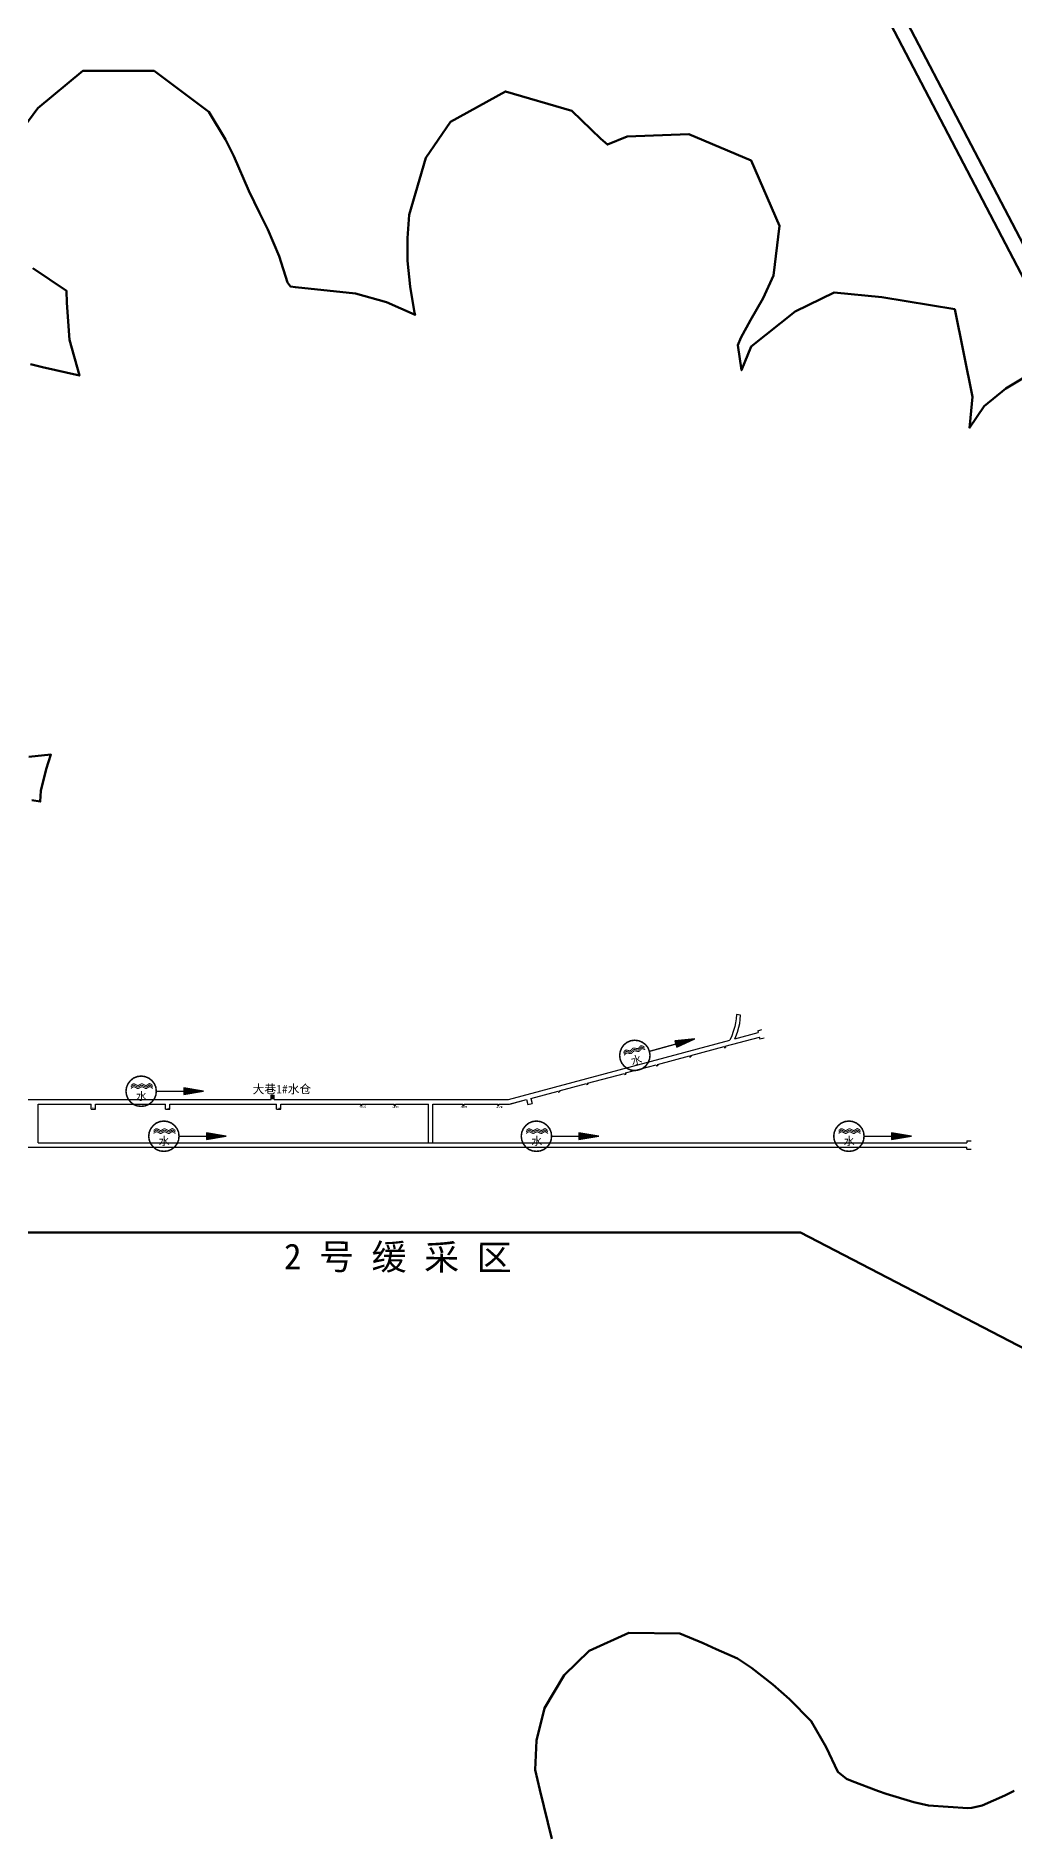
# Model space of a CAD drawing. Header units: millimetres. Extents: x 37468544 to 37497214, y 4323540 to 4346451.
# Drawn here: x 37478681 to 37479822, y 4342068 to 4344167 of the extents above; entities that cross this region are included whole.
import ezdxf

# ---------------------------------------------------------------- set-up
doc = ezdxf.new("R2010")
doc.units = ezdxf.units.MM
for name, color, linetype, lineweight in [('0-52煤缓采区范围', 150, 'Continuous', 30), ('0-井田边界', 7, 'Continuous', 9), ('2-52煤巷道', 150, 'Continuous', 30), ('3-水仓', 4, 'Continuous', 30)]:
    doc.layers.add(name, color=color, linetype=linetype, lineweight=lineweight)
doc.layers.add('避灾路线图', color=7, linetype='Continuous')
doc.styles.get("Standard").update_dxf_attribs({"font": 'simhei.ttf'})
doc.styles.add('宋体', font='simsun.ttc', dxfattribs={"width": 0.65})
doc.linetypes.add('井田边界线', pattern='A,20,-4.5,[1,井田边界线,S=1,R=0,X=0,Y=0],-4.5,20', length=49)

# ---------------------------------------------------------------- blocks, each defined once
blk = doc.blocks.new('333')
at = {"layer": '避灾路线图'}
blk.add_hatch(color=7, dxfattribs=at).paths.add_polyline_path([(29, -1.3), (29, -6.1), (43.5, -3.7)])
at = {"color": 4, "linetype": 'Continuous', "true_color": 0x00ffff}
for points, const_width in [([(9, -3.7), (8.7, -0.8), (7.6, 1.8), (5.8, 4.1), (3.5, 5.9), (0.8, 7), (-2, 7.4), (-4.9, 7), (-7.6, 5.9), (-9.8, 4.1), (-11.6, 1.8), (-12.7, -0.8), (-13.1, -3.7), (-12.7, -6.5), (-11.6, -9.2), (-9.8, -11.5), (-7.6, -13.3), (-4.9, -14.4), (-2, -14.7), (0.8, -14.4), (3.5, -13.3), (5.8, -11.5), (7.6, -9.2), (8.7, -6.5), (9, -3.7)], 1.11), ([(-9.5, 0.5), (-9, 0.9), (-8.7, 1.1), (-8.5, 1.3), (-8.3, 1.4), (-8.2, 1.5), (-8.1, 1.5), (-8, 1.6), (-7.9, 1.6), (-7.9, 1.7), (-7.8, 1.7), (-7.7, 1.7), (-7.7, 1.7), (-7.6, 1.8), (-7.6, 1.8), (-7.5, 1.8), (-7.5, 1.8), (-7.5, 1.8), (-7.4, 1.8), (-7.3, 1.8), (-7.3, 1.8), (-7.2, 1.8), (-7.2, 1.8), (-7.1, 1.8), (-7.1, 1.7), (-7, 1.7), (-6.9, 1.7), (-6.7, 1.6), (-6.5, 1.5), (-6.3, 1.4), (-5.9, 1.2), (-5.5, 1), (-5.3, 0.9), (-5.2, 0.8), (-5.1, 0.7), (-5, 0.7), (-4.9, 0.6), (-4.8, 0.6), (-4.7, 0.6), (-4.7, 0.6), (-4.6, 0.6), (-4.6, 0.5), (-4.4, 0.5), (-4.4, 0.5), (-4.3, 0.5), (-4.3, 0.5), (-4.3, 0.5), (-4.2, 0.5), (-4.2, 0.6), (-4.1, 0.6), (-4, 0.6), (-4, 0.6), (-3.9, 0.7), (-3.7, 0.7), (-3.5, 0.8), (-3.4, 0.9), (-2.7, 1.3), (-2.5, 1.4), (-2.3, 1.5), (-2.2, 1.6), (-2.2, 1.6), (-2.1, 1.6), (-2, 1.7), (-1.9, 1.7), (-1.9, 1.7), (-1.9, 1.7), (-1.8, 1.7), (-1.8, 1.7), (-1.7, 1.7), (-1.7, 1.7), (-1.6, 1.7), (-1.6, 1.7), (-1.5, 1.7), (-1.5, 1.7), (-1.4, 1.7), (-1.4, 1.7), (-1.3, 1.7), (-1.2, 1.7), (-1.1, 1.6), (-1, 1.6), (-0.8, 1.5), (-0.6, 1.4), (-0.4, 1.3), (0, 1.1), (0.4, 0.9), (0.6, 0.8), (0.8, 0.7), (0.9, 0.7), (1, 0.6), (1.1, 0.6), (1.2, 0.6), (1.2, 0.6), (1.3, 0.6), (1.3, 0.5), (1.4, 0.5), (1.4, 0.5), (1.5, 0.5), (1.6, 0.5), (1.6, 0.5), (1.7, 0.5), (1.7, 0.5), (1.7, 0.5), (1.8, 0.6), (1.8, 0.6), (1.9, 0.6), (2, 0.6), (2, 0.7), (2.1, 0.7), (2.3, 0.8), (2.4, 0.9), (2.6, 1), (2.9, 1.2), (3.2, 1.4), (3.4, 1.6), (3.6, 1.6), (3.6, 1.7), (3.7, 1.7), (3.8, 1.8), (3.9, 1.8), (3.9, 1.8), (4, 1.8), (4, 1.8), (4, 1.8), (4.1, 1.9), (4.2, 1.9), (4.3, 1.9), (4.3, 1.9), (4.3, 1.9), (4.4, 1.8), (4.4, 1.8), (4.5, 1.8), (4.5, 1.8), (4.6, 1.8), (4.7, 1.7), (4.7, 1.7), (4.9, 1.6), (5, 1.5), (5.3, 1.4), (5.5, 1.2), (5.8, 0.9), (6.4, 0.5)], 0.664), ([(-9.5, -0.6), (-9, -0.2), (-8.7, 0), (-8.5, 0.2), (-8.3, 0.3), (-8.2, 0.4), (-8.1, 0.4), (-8, 0.5), (-7.9, 0.5), (-7.9, 0.5), (-7.8, 0.6), (-7.7, 0.6), (-7.7, 0.6), (-7.6, 0.7), (-7.6, 0.7), (-7.5, 0.7), (-7.5, 0.7), (-7.5, 0.7), (-7.4, 0.7), (-7.3, 0.7), (-7.3, 0.7), (-7.2, 0.7), (-7.2, 0.7), (-7.1, 0.7), (-7.1, 0.6), (-7, 0.6), (-6.9, 0.6), (-6.7, 0.5), (-6.5, 0.4), (-6.3, 0.3), (-5.9, 0.1), (-5.5, -0.1), (-5.3, -0.3), (-5.2, -0.3), (-5.1, -0.4), (-5, -0.4), (-4.9, -0.5), (-4.8, -0.5), (-4.7, -0.5), (-4.7, -0.5), (-4.6, -0.6), (-4.6, -0.6), (-4.4, -0.6), (-4.4, -0.6), (-4.3, -0.6), (-4.3, -0.6), (-4.3, -0.6), (-4.2, -0.6), (-4.2, -0.6), (-4.1, -0.5), (-4, -0.5), (-4, -0.5), (-3.9, -0.4), (-3.7, -0.4), (-3.5, -0.3), (-3.4, -0.2), (-2.7, 0.2), (-2.5, 0.3), (-2.3, 0.4), (-2.2, 0.4), (-2.2, 0.5), (-2.1, 0.5), (-2, 0.6), (-1.9, 0.6), (-1.9, 0.6), (-1.9, 0.6), (-1.8, 0.6), (-1.8, 0.6), (-1.7, 0.6), (-1.7, 0.6), (-1.6, 0.6), (-1.6, 0.6), (-1.5, 0.6), (-1.5, 0.6), (-1.4, 0.6), (-1.4, 0.6), (-1.3, 0.6), (-1.2, 0.6), (-1.1, 0.5), (-1, 0.5), (-0.8, 0.4), (-0.6, 0.3), (-0.4, 0.2), (0, 0), (0.4, -0.2), (0.6, -0.3), (0.8, -0.4), (0.9, -0.4), (1, -0.5), (1.1, -0.5), (1.2, -0.5), (1.2, -0.5), (1.3, -0.6), (1.3, -0.6), (1.4, -0.6), (1.4, -0.6), (1.5, -0.6), (1.6, -0.6), (1.6, -0.6), (1.7, -0.6), (1.7, -0.6), (1.7, -0.6), (1.8, -0.5), (1.8, -0.5), (1.9, -0.5), (2, -0.5), (2, -0.4), (2.1, -0.4), (2.3, -0.3), (2.4, -0.2), (2.6, -0.1), (2.9, 0.1), (3.2, 0.3), (3.4, 0.4), (3.6, 0.5), (3.6, 0.6), (3.7, 0.6), (3.8, 0.7), (3.9, 0.7), (3.9, 0.7), (4, 0.7), (4, 0.7), (4, 0.7), (4.1, 0.8), (4.2, 0.8), (4.3, 0.8), (4.3, 0.8), (4.3, 0.7), (4.4, 0.7), (4.4, 0.7), (4.5, 0.7), (4.5, 0.7), (4.6, 0.7), (4.7, 0.6), (4.7, 0.6), (4.9, 0.5), (5, 0.4), (5.3, 0.3), (5.5, 0), (5.8, -0.2), (6.4, -0.6)], 0.664), ([(-9.5, -1.7), (-9, -1.3), (-8.7, -1.1), (-8.5, -0.9), (-8.3, -0.8), (-8.2, -0.7), (-8.1, -0.7), (-8, -0.6), (-7.9, -0.6), (-7.9, -0.6), (-7.8, -0.5), (-7.7, -0.5), (-7.7, -0.5), (-7.6, -0.4), (-7.6, -0.4), (-7.5, -0.4), (-7.5, -0.4), (-7.5, -0.4), (-7.4, -0.4), (-7.3, -0.4), (-7.3, -0.4), (-7.2, -0.4), (-7.2, -0.4), (-7.1, -0.4), (-7.1, -0.5), (-7, -0.5), (-6.9, -0.5), (-6.7, -0.6), (-6.5, -0.7), (-6.3, -0.8), (-5.9, -1), (-5.5, -1.3), (-5.3, -1.4), (-5.2, -1.5), (-5.1, -1.5), (-5, -1.5), (-4.9, -1.6), (-4.8, -1.6), (-4.7, -1.6), (-4.7, -1.6), (-4.6, -1.7), (-4.6, -1.7), (-4.4, -1.7), (-4.4, -1.7), (-4.3, -1.7), (-4.3, -1.7), (-4.3, -1.7), (-4.2, -1.7), (-4.2, -1.7), (-4.1, -1.6), (-4, -1.6), (-4, -1.6), (-3.9, -1.6), (-3.7, -1.5), (-3.5, -1.4), (-3.4, -1.3), (-2.7, -0.9), (-2.5, -0.8), (-2.3, -0.7), (-2.2, -0.7), (-2.2, -0.6), (-2.1, -0.6), (-2, -0.6), (-1.9, -0.5), (-1.9, -0.5), (-1.9, -0.5), (-1.8, -0.5), (-1.8, -0.5), (-1.7, -0.5), (-1.7, -0.5), (-1.6, -0.5), (-1.6, -0.5), (-1.5, -0.5), (-1.5, -0.5), (-1.4, -0.5), (-1.4, -0.5), (-1.3, -0.5), (-1.2, -0.5), (-1.1, -0.6), (-1, -0.6), (-0.8, -0.7), (-0.6, -0.8), (-0.4, -0.9), (0, -1.1), (0.4, -1.3), (0.6, -1.4), (0.8, -1.5), (0.9, -1.5), (1, -1.6), (1.1, -1.6), (1.2, -1.6), (1.2, -1.6), (1.3, -1.7), (1.3, -1.7), (1.4, -1.7), (1.4, -1.7), (1.5, -1.7), (1.6, -1.7), (1.6, -1.7), (1.7, -1.7), (1.7, -1.7), (1.7, -1.7), (1.8, -1.7), (1.8, -1.6), (1.9, -1.6), (2, -1.6), (2, -1.5), (2.1, -1.5), (2.3, -1.4), (2.4, -1.3), (2.6, -1.2), (2.9, -1), (3.2, -0.8), (3.4, -0.7), (3.6, -0.6), (3.6, -0.5), (3.7, -0.5), (3.8, -0.4), (3.9, -0.4), (3.9, -0.4), (4, -0.4), (4, -0.4), (4, -0.4), (4.1, -0.3), (4.2, -0.3), (4.3, -0.3), (4.3, -0.4), (4.3, -0.4), (4.4, -0.4), (4.4, -0.4), (4.5, -0.4), (4.5, -0.4), (4.6, -0.4), (4.7, -0.5), (4.7, -0.5), (4.9, -0.6), (5, -0.7), (5.3, -0.9), (5.5, -1.1), (5.8, -1.3), (6.4, -1.7)], 0.664)]:
    blk.add_lwpolyline(points, dxfattribs=dict(at, const_width=const_width))
at = {"layer": '避灾路线图', "color": 7, "linetype": 'Continuous', "const_width": 0.972}
blk.add_lwpolyline([(9, -3.7), (29, -3.7)], dxfattribs=at)
at = {"layer": '避灾路线图', "color": 7, "linetype": 'Continuous'}
blk.add_lwpolyline([(29, -1.3), (29, -6.1), (43.5, -3.7), (29, -1.3)], dxfattribs=at)
at = {"layer": '避灾路线图', "color": 7, "linetype": 'ByBlock', "lineweight": -3, "insert": (-5.8, -4.4), "char_height": 5.838, "width": 19.599, "attachment_point": 1}
blk.add_mtext('{\\fSimSun|b1|i0|c134|p2;\\C4;水}', dxfattribs=at)

msp = doc.modelspace()

# ---------------------------------------------------------------- linework, layer by layer
at = {"layer": '0-52煤缓采区范围', "color": 2, "lineweight": 50, "ltscale": 5, "flags": 128}
for points in [[(37479883.5, 4343788.1), (37479029.1, 4345422.4)], [(37478659.7, 4344052.1), (37478682.6, 4344083.4), (37478735.3, 4344126.8), (37478818.3, 4344126.8), (37478882.4, 4344078.9), (37478901.7, 4344046.5), (37478911.3, 4344027.2), (37478928.9, 4343986.6), (37478941.2, 4343961.2), (37478951, 4343941.8), (37478964.4, 4343910.4), (37478974.1, 4343879.8), (37478977.6, 4343875.1), (37478983.3, 4343874.2), (37479053.5, 4343866.9), (37479089.5, 4343857), (37479122.9, 4343842), (37479122.3, 4343844.4), (37479117.1, 4343875.3), (37479114, 4343904.9), (37479113.9, 4343931.7), (37479116, 4343958.6), (37479135.3, 4344025.3), (37479164, 4344067.3), (37479228.3, 4344102.8), (37479305.8, 4344080.2), (37479339.6, 4344047.3), (37479347.2, 4344040.7), (37479370.3, 4344050.3), (37479442.1, 4344052.9), (37479515.1, 4344022.1), (37479548, 4343946), (37479541.1, 4343887.9), (37479529.1, 4343861.3), (37479514.2, 4343835.8), (37479502.8, 4343815.1), (37479499.3, 4343806.7), (37479503.8, 4343777.3), (37479515.2, 4343805.1), (37479566.2, 4343846.1), (37479611.7, 4343868.3), (37479667.3, 4343862.8), (37479752.6, 4343848.6), (37479773.3, 4343746.5), (37479770.2, 4343713.5), (37479769.7, 4343710.3), (37479786.9, 4343735.3), (37479812, 4343756.1), (37479845.1, 4343775.8)], [(37478674, 4343784.4), (37478688.1, 4343780.9), (37478731.3, 4343771.2), (37478719.5, 4343812.7), (37478716.5, 4343856), (37478716, 4343870.1), (37478676.8, 4343896.5)], [(37478675.8, 4343275.8), (37478685.5, 4343274.1), (37478686.3, 4343286.4), (37478692.5, 4343311.7), (37478698, 4343328.8), (37478672, 4343326.2)], [(37480150.9, 4342470.7), (37479572.7, 4342771.2), (37478632, 4342771.2)], [(37479282.4, 4342063.4), (37479268.5, 4342120.6), (37479262.8, 4342144.2), (37479264.5, 4342178.3), (37479273.9, 4342216.2), (37479296.8, 4342254.6), (37479325.9, 4342283.1), (37479372.4, 4342303.8), (37479431.9, 4342303.4), (37479458.9, 4342291.8), (37479474.3, 4342285), (37479498.9, 4342274.2), (37479515.5, 4342263.3), (37479540.4, 4342243.7), (37479559.6, 4342226.4), (37479585.1, 4342200.9), (37479602.5, 4342170.7), (37479616.1, 4342141.9), (37479626.3, 4342133.8), (37479633, 4342130.7), (37479663.6, 4342119.2), (37479672.7, 4342116), (37479704.7, 4342106.4), (37479722.1, 4342102.6), (37479767.8, 4342099.3), (37479772.5, 4342099.7), (37479784.6, 4342102.3), (37479811.1, 4342114.2), (37479821.9, 4342119.6)]]:
    msp.add_lwpolyline(points, dxfattribs=at)
at = {"layer": '0-井田边界', "linetype": '井田边界线', "lineweight": 100, "ltscale": 10}
msp.add_lwpolyline([(37468589, 4346089), (37472502.4, 4346128.8), (37476000, 4346110), (37478955, 4345602), (37482200, 4339400), (37470440, 4339380), (37470545, 4338007.3)], dxfattribs=at)
at = {"layer": '2-52煤巷道', "color": 30, "lineweight": 30}
for p, q in [((37479522.6, 4343006.6), (37479527.4, 4343007.9)), ((37479522.6, 4343006.6), (37479523.2, 4343004.4)), ((37479483.5, 4342988.1), (37479483.8, 4342986.7)), ((37479483.8, 4342986.7), (37479485.2, 4342987.1)), ((37479484.8, 4342988.5), (37479485.2, 4342987.1)), ((37479524.5, 4342999.4), (37479525.2, 4342997)), ((37479525.2, 4342997), (37479530, 4342998.2)), ((37479404.3, 4342966.9), (37479404.6, 4342965.5)), ((37479404.6, 4342965.5), (37479406, 4342965.9)), ((37479405.6, 4342967.3), (37479406, 4342965.9)), ((37479443.1, 4342977.3), (37479443.5, 4342975.9)), ((37479443.5, 4342975.9), (37479444.8, 4342976.3)), ((37479444.5, 4342977.6), (37479444.8, 4342976.3)), ((37479322.9, 4342945.1), (37479323.2, 4342943.7)), ((37479323.2, 4342943.7), (37479324.6, 4342944.1)), ((37479324.2, 4342945.4), (37479324.6, 4342944.1)), ((37479367.2, 4342956.9), (37479367.5, 4342955.6)), ((37479367.5, 4342955.6), (37479368.9, 4342956)), ((37479368.5, 4342957.3), (37479368.9, 4342956)), ((37479232.6, 4342920.9), (37479252.9, 4342926.3)), ((37479252.9, 4342926.3), (37479254.5, 4342920.5)), ((37479257.8, 4342927.6), (37479259.3, 4342921.8)), ((37479289.8, 4342936.2), (37479290.2, 4342934.9)), ((37479290.2, 4342934.9), (37479291.5, 4342935.2)), ((37479291.1, 4342936.6), (37479291.5, 4342935.2)), ((37478813.6, 4342920.9), (37478831.7, 4342920.9)), ((37478836.7, 4342920.9), (37478961.2, 4342920.9)), ((37478966.2, 4342920.9), (37479059.4, 4342920.9)), ((37479059.4, 4342919.5), (37479059.4, 4342920.9)), ((37479059.4, 4342919.5), (37479060.8, 4342919.5)), ((37479060.8, 4342920.9, -84), (37479098.5, 4342920.9, -84)), ((37479060.8, 4342919.5), (37479060.8, 4342920.9)), ((37479098.5, 4342919.5, -84), (37479098.5, 4342920.9, -84)), ((37479098.5, 4342919.5, -84), (37479099.9, 4342919.5, -84)), ((37479099.9, 4342920.9), (37479138.7, 4342920.9)), ((37479099.9, 4342919.5, -84), (37479099.9, 4342920.9, -84)), ((37479138.7, 4342875.7, -84), (37479138.7, 4342920.9, -0.3)), ((37479143.7, 4342920.9), (37479178.6, 4342920.9)), ((37479143.7, 4342875.7, -84), (37479143.7, 4342920.9, -0.3)), ((37479178.6, 4342919.5, -84), (37479178.6, 4342920.9, -84)), ((37479178.6, 4342919.5, -84), (37479180, 4342919.5, -84)), ((37479180, 4342920.9), (37479219.3, 4342920.9)), ((37479180, 4342919.5, -84), (37479180, 4342920.9, -84)), ((37479219.3, 4342919.5), (37479219.3, 4342920.9)), ((37479219.3, 4342919.5), (37479220.7, 4342919.5)), ((37479220.7, 4342920.9), (37479232.6, 4342920.9)), ((37479220.7, 4342919.5), (37479220.7, 4342920.9)), ((37479254.5, 4342920.5), (37479259.3, 4342921.8)), ((37479766.6, 4342878.3), (37479771.6, 4342878.3)), ((37479766.6, 4342878.3), (37479766.6, 4342875.7)), ((37479766.6, 4342868.3), (37479766.6, 4342870.7)), ((37479766.6, 4342868.3), (37479771.6, 4342868.3))]:
    msp.add_line(p, q, dxfattribs=at)
at = {"layer": '2-52煤巷道', "color": 150, "lineweight": 30}
msp.add_line((37478683, 4342875.7), (37478683, 4342920.9), dxfattribs=at)
at = {"layer": '2-52煤巷道', "color": 30, "lineweight": 30}
for points in [[(37479496.1, 4342997.2), (37479497, 4342999.8), (37479498.9, 4343004.8), (37479500.7, 4343010.7), (37479501.6, 4343015.2), (37479502.2, 4343019.6), (37479502.6, 4343024.8), (37479497.9, 4343025.6), (37479497.4, 4343020.4), (37479496.9, 4343016), (37479495.9, 4343011.5), (37479494.1, 4343005.6), (37479492.3, 4343000.6), (37479490.2, 4342995.6)], [(37479231.9, 4342926.4), (37479490.2, 4342995.6)], [(37479444.5, 4342977.6), (37479483.5, 4342988.1)], [(37479484.8, 4342988.5), (37479524.6, 4342999.1)], [(37479496.1, 4342997.2), (37479523.2, 4343004.4)], [(37479368.5, 4342957.3), (37479404.3, 4342966.9)], [(37479405.6, 4342967.2), (37479443.1, 4342977.3)], [(37479291.1, 4342936.6), (37479322.9, 4342945.1)], [(37479324.2, 4342945.4), (37479367.2, 4342956.9)], [(37478813.6, 4342926.4), (37478954.8, 4342926.4)], [(37478958.3, 4342926.4), (37479231.9, 4342926.4)], [(37479233.3, 4342921.1), (37479252.9, 4342926.3)], [(37479257.8, 4342927.6), (37479289.8, 4342936.2)], [(37478831.7, 4342914.9), (37478831.7, 4342920.9)], [(37478831.7, 4342914.9), (37478836.7, 4342914.9)], [(37478836.7, 4342914.9), (37478836.7, 4342920.9)], [(37478961.2, 4342914.9), (37478961.2, 4342920.9)], [(37478961.2, 4342914.9), (37478966.2, 4342914.9)], [(37478966.2, 4342914.9), (37478966.2, 4342920.9)], [(37478813.6, 4342875.7), (37479766.6, 4342875.7)], [(37478813.6, 4342870.7), (37479766.6, 4342870.7)]]:
    msp.add_lwpolyline(points, dxfattribs=at)
at = {"layer": '2-52煤巷道'}
for points in [[(37478515.7, 4342926.4), (37478813.6, 4342926.4)], [(37478683, 4342920.9), (37478744.9, 4342920.9)], [(37478749.9, 4342920.9), (37478813.6, 4342920.9)], [(37475629.3, 4342870.7), (37478813.6, 4342870.7)], [(37478683, 4342875.7), (37478813.6, 4342875.7)]]:
    msp.add_lwpolyline(points, dxfattribs=at)
at = {"layer": '2-52煤巷道', "color": 150, "lineweight": 30}
for points in [[(37478744.9, 4342914.9), (37478744.9, 4342920.9)], [(37478744.9, 4342914.9), (37478749.9, 4342914.9)], [(37478749.9, 4342914.9), (37478749.9, 4342920.9)]]:
    msp.add_lwpolyline(points, dxfattribs=at)
at = {"layer": '3-水仓', "color": 30, "lineweight": 30}
for p, q in [((37478954.8, 4342931.4), (37478958.3, 4342931.4)), ((37478954.8, 4342926.4), (37478954.8, 4342931.4)), ((37478958.3, 4342926.4), (37478958.3, 4342931.4))]:
    msp.add_line(p, q, dxfattribs=at)
at = {"layer": '3-水仓', "color": 4, "const_width": 3}
msp.add_lwpolyline([(37478956.5, 4342926.4), (37478956.5, 4342931.4)], dxfattribs=at)

# ---------------------------------------------------------------- block references
at = {"layer": '避灾路线图', "color": 1, "linetype": 'ByBlock', "lineweight": 15, "ltscale": 20, "xscale": 1.6, "yscale": 1.6, "zscale": 1.6, "rotation": 15.4612177404548}
msp.add_blockref('333', (37479380.8, 4342984.4), dxfattribs=at)
at = {"layer": '避灾路线图', "color": 1, "linetype": 'ByBlock', "lineweight": 15, "ltscale": 20, "xscale": 1.6, "yscale": 1.6, "zscale": 1.6}
for p in [(37478806.5, 4342941.9), (37478833, 4342889.4), (37479267.7, 4342889.4), (37479632.3, 4342889.4)]:
    msp.add_blockref('333', p, dxfattribs=at)

# ---------------------------------------------------------------- texts
at = {"layer": '0-52煤缓采区范围', "color": 2, "lineweight": 50, "ltscale": 5}
msp.add_text('2 号 缓 采 区', height=30, rotation=359.7256, dxfattribs=at).set_placement((37478969.9, 4342728.3))
at = {"layer": '2-52煤巷道', "color": 150, "lineweight": 30}
msp.add_text('4#', height=2, dxfattribs=at).set_placement((37478745.8, 4342915.1))
at = {"layer": '2-52煤巷道', "color": 30, "lineweight": 30}
for s, p in [('3#', (37478832.7, 4342915.1)), ('2#', (37478962.1, 4342915.1))]:
    msp.add_text(s, height=2, dxfattribs=at).set_placement(p)
at = {"layer": '2-52煤巷道', "color": 30, "lineweight": 30, "char_height": 2, "width": 22.88, "attachment_point": 1, "style": '宋体'}
for s, insert in [('10#躲避硐', (37479057.2, 4342918.8)), ('9#躲避硐', (37479096, 4342918.6, -84)), ('8#躲避硐', (37479175.8, 4342918.5, -84)), ('7#躲避硐', (37479217.3, 4342918.5, -84))]:
    msp.add_mtext(s, dxfattribs=dict(at, insert=insert))
at = {"layer": '3-水仓', "color": 4, "lineweight": -3}
msp.add_text('大巷1#水仓', height=10, dxfattribs=at).set_placement((37478933.4, 4342933.4, -84))
msp.add_text('大巷1#水仓', height=10, dxfattribs=at).set_placement((37478933.4, 4342933.4, -84))

doc.saveas('drawing.dxf')
